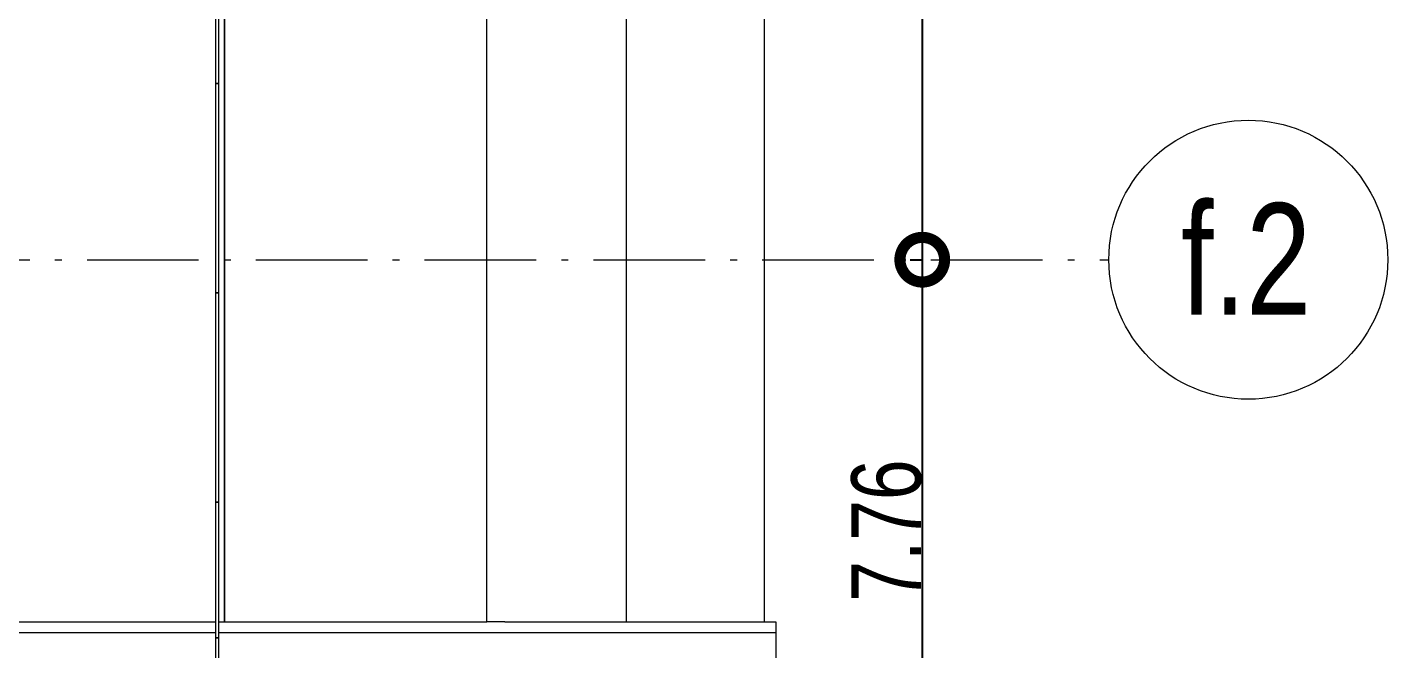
# Model space of a CAD drawing. Header units: metres. Extents: x -55 to 260, y -121 to 64.
# Drawn here: x 237.16 to 256.67, y -85.53 to -76.61 of the extents above; entities that cross this region are included whole.
import ezdxf

# ---------------------------------------------------------------- set-up
doc = ezdxf.new("R2010")
doc.units = ezdxf.units.M
doc.linetypes.add('01_Grid', pattern=[2.32, 1.6, -0.36, 0, -0.36])
for name, color, linetype, lineweight in [('0-1', 7, 'Continuous', 5), ('03EJES-1', 1, '01_Grid', 5), ('04NOEJE', 2, 'Continuous', 18), ('04NOEJE-1', 2, 'Continuous', 5), ('31COTAS', 1, 'Continuous', 5), ('55BARANDAL-1', 253, 'Continuous', 5), ('70LINEA-1', 254, 'Continuous', 5), ('70LINEA-6', 253, 'Continuous', 5)]:
    doc.layers.add(name, color=color, linetype=linetype, lineweight=lineweight)
doc.styles.add('Arial', font='arial.ttf', dxfattribs={"width": 0.75, "height": 1.6})
doc.styles.add('Arial_1', font='arial.ttf', dxfattribs={"width": 0.75, "height": 1})
doc.dimstyles.new('Standard__0_00_', dxfattribs={"dimscale": 0.3048, "dimtxt": 1.020259, "dimasz": 4.199475, "dimexe": 0, "dimexo": 1.312336, "dimgap": 0, "dimtad": 1, "dimrnd": 0.01, "dimzin": 0, "dimdsep": 46, "dimtxsty": 'Arial_1', "dimblk1": 'DOTSMALL', "dimblk2": 'DOTSMALL', "dimsah": 1, "dimcen": 0.09, "dimazin": 0, "dimtfac": 1, "dimtdec": 4, "dimtix": 1, "dimtmove": 0, "dimatfit": 3, "dimfxl": 1, "dimtvp": 1, "dimtolj": 1, "dimtzin": 0, "dimarcsym": 2})

# ---------------------------------------------------------------- blocks, each defined once
blk = doc.blocks.new('Railing - Railing-7536465-A1 _ A700')
at = {"layer": '55BARANDAL-1'}
for p, q in [((239.86, -74.414), (239.86, -77.414)), ((239.911, -77.414), (239.911, -74.414)), ((239.86, -77.414), (239.911, -77.414)), ((239.86, -77.414), (239.86, -80.414)), ((239.911, -77.414), (239.86, -77.414)), ((239.911, -80.414), (239.911, -77.414)), ((239.86, -80.414), (239.911, -80.414)), ((239.86, -80.414), (239.86, -83.414)), ((239.911, -80.414), (239.86, -80.414)), ((239.911, -83.414), (239.911, -80.414)), ((239.911, -83.414), (239.86, -83.414)), ((239.86, -83.414), (239.911, -83.414)), ((239.86, -83.414), (239.86, -85.36)), ((239.911, -85.36), (239.911, -83.414)), ((239.86, -85.36), (239.911, -85.36)), ((239.86, -85.36), (239.86, -88.36)), ((239.911, -85.36), (239.86, -85.36)), ((239.911, -88.36), (239.911, -85.36))]:
    blk.add_line(p, q, dxfattribs=at)
blk = doc.blocks.new('Practice Rain Ditch - Practice Rain Ditch-8556337-A1 _ A700')
at = {"layer": '70LINEA-1'}
for p, q in [((217.739, -85.133), (239.86, -85.133)), ((239.911, -85.133), (243.75, -85.133)), ((244.009, -85.133), (247.896, -85.133)), ((247.896, -85.133), (247.896, -85.283)), ((217.696, -85.283), (239.86, -85.283)), ((239.911, -85.283), (247.896, -85.283)), ((247.896, -85.283), (247.896, -86.983))]:
    blk.add_line(p, q, dxfattribs=at)
blk = doc.blocks.new('22011_AR_rvt-1-A1 _ A700')
at = {"layer": '70LINEA-1'}
for p, q in [((239.99, -69.686), (239.99, -85.133)), ((239.99, -85.133), (239.99, -69.686)), ((247.726, -69.686), (247.726, -85.133))]:
    blk.add_line(p, q, dxfattribs=at)
at = {"layer": '55BARANDAL-1'}
blk.add_blockref('Railing - Railing-7536465-A1 _ A700', (0, 0), dxfattribs=at)
at = {"layer": '70LINEA-6'}
blk.add_blockref('Practice Rain Ditch - Practice Rain Ditch-8556337-A1 _ A700', (0, 0), dxfattribs=at)
blk = doc.blocks.new('Practice Rain Ditch - Practice Rain Ditch-V706-A1 _ A700')
at = {"layer": '70LINEA-1'}
for p, q in [((217.739, -85.133), (239.86, -85.133)), ((239.911, -85.133), (243.75, -85.133)), ((244.009, -85.133), (247.896, -85.133)), ((247.896, -85.133), (247.896, -85.283)), ((217.696, -85.283), (239.86, -85.283)), ((239.911, -85.283), (247.896, -85.283)), ((247.896, -85.283), (247.896, -86.983))]:
    blk.add_line(p, q, dxfattribs=at)
blk = doc.blocks.new('22011_AR_rvt-2-A1 _ A700')
at = {"layer": '70LINEA-1'}
for p, q in [((239.99, -69.686), (239.99, -85.133)), ((239.99, -85.133), (239.99, -69.686)), ((243.75, -85.133), (243.75, -69.686)), ((245.75, -69.686), (245.75, -85.133)), ((247.726, -69.686), (247.726, -85.133)), ((244.009, -85.133), (243.75, -85.133))]:
    blk.add_line(p, q, dxfattribs=at)
at = {"layer": '55BARANDAL-1'}
blk.add_blockref('Railing - Railing-7536465-A1 _ A700', (0, 0), dxfattribs=at)
at = {"layer": '70LINEA-6'}
blk.add_blockref('Practice Rain Ditch - Practice Rain Ditch-V706-A1 _ A700', (0, 0), dxfattribs=at)
blk = doc.blocks.new('Grid - Standard-4449989-A1 _ A700')
at = {"layer": '04NOEJE'}
blk.add_circle((0, 0), 0.005, dxfattribs=at)
blk = doc.blocks.new('_DotSmall')
at = {"color": 0, "linetype": 'ByBlock', "const_width": 0.5}
blk.add_lwpolyline([(-0.0625, 0, 1), (0.0625, 0, 1)], format="xyb", close=True, dxfattribs=at)
blk = doc.blocks.new('DIMBLOCK35-A1 _ A700')
at = {"layer": '31COTAS', "color": 0, "lineweight": -2, "transparency": 16777216}
for p, q in [((249.821, -60.96), (249.995, -60.96)), ((249.995, -60.96), (249.995, -79.941)), ((249.821, -79.941), (249.995, -79.941))]:
    blk.add_line(p, q, dxfattribs=at)
at = {"layer": 'Defpoints', "color": 0, "transparency": 16777216}
for p in [(250.221, -60.96), (249.995, -79.941), (250.221, -79.941)]:
    blk.add_point(p, dxfattribs=at)
at = {"layer": '31COTAS', "color": 0, "lineweight": -2, "transparency": 16777216, "xscale": 1.28, "yscale": 1.28, "zscale": 1.28}
for p, rotation in [((249.995, -60.96), 90), ((249.995, -79.941), 270)]:
    blk.add_blockref('_DotSmall', p, dxfattribs=dict(at, rotation=rotation))
at = {"layer": '31COTAS', "color": 0, "transparency": 16777216, "insert": (249.484, -70.45), "char_height": 1, "width": 3.05136, "attachment_point": 5, "rotation": 90, "style": 'Arial_1'}
blk.add_mtext('\\A1;18.98', dxfattribs=at)
blk = doc.blocks.new('DIMBLOCK36-A1 _ A700')
at = {"layer": '31COTAS', "color": 0, "lineweight": -2, "transparency": 16777216}
for p, q in [((249.821, -79.941), (249.995, -79.941)), ((249.995, -79.941), (249.995, -87.705)), ((249.821, -87.705), (249.995, -87.705))]:
    blk.add_line(p, q, dxfattribs=at)
at = {"layer": 'Defpoints', "color": 0, "transparency": 16777216}
for p in [(250.221, -79.941), (249.995, -87.705), (250.221, -87.705)]:
    blk.add_point(p, dxfattribs=at)
at = {"layer": '31COTAS', "color": 0, "lineweight": -2, "transparency": 16777216, "xscale": 1.28, "yscale": 1.28, "zscale": 1.28}
for p, rotation in [((249.995, -79.941), 90), ((249.995, -87.705), 270)]:
    blk.add_blockref('_DotSmall', p, dxfattribs=dict(at, rotation=rotation))
at = {"layer": '31COTAS', "color": 0, "transparency": 16777216, "insert": (249.484, -83.823), "char_height": 1, "width": 2.37328, "attachment_point": 5, "rotation": 90, "style": 'Arial_1'}
blk.add_mtext('\\A1;7.76', dxfattribs=at)

msp = doc.modelspace()

# ---------------------------------------------------------------- linework, layer by layer
at = {"layer": '03EJES-1'}
msp.add_line((182.36, -79.941), (252.67, -79.941), dxfattribs=at)

# ---------------------------------------------------------------- block references
at = {"layer": '0-1'}
for name in ['22011_AR_rvt-2-A1 _ A700', '22011_AR_rvt-1-A1 _ A700']:
    msp.add_blockref(name, (0, 0), dxfattribs=at)
at = {"layer": '04NOEJE', "xscale": 399.9999999999997, "yscale": 399.9999999999997, "zscale": 399.9999999999997, "rotation": 269.9999999999996}
msp.add_blockref('Grid - Standard-4449989-A1 _ A700', (254.67, -79.941), dxfattribs=at)

# ---------------------------------------------------------------- texts
at = {"layer": '04NOEJE-1', "insert": (253.707, -79.131), "char_height": 1.6, "width": 2.28481, "attachment_point": 1, "style": 'Arial'}
msp.add_mtext('f.2', dxfattribs=at)

# ---------------------------------------------------------------- dimensions: what is measured, and where the dimension line sits
at = {"layer": '31COTAS'}
for base, p1, p2, override, picture, middle in [((249.995, -79.941), (250.221, -60.96), (250.221, -79.941), {"dimpost": '<>', "dimfxl": 18.980785}, 'DIMBLOCK35-A1 _ A700', (249.484, -70.45)), ((249.995, -87.705), (250.221, -79.941), (250.221, -87.705), {"dimpost": '<>', "dimfxl": 7.76375}, 'DIMBLOCK36-A1 _ A700', (249.484, -83.823))]:
    dim = msp.add_linear_dim(base=base, p1=p1, p2=p2, angle=90, dimstyle='Standard__0_00_', override=override, dxfattribs=at)
    dim.commit()
    dim.dimension.update_dxf_attribs({"geometry": picture, "text_midpoint": middle})

doc.saveas('drawing.dxf')
